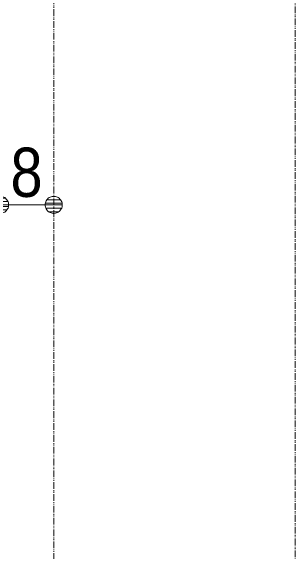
# Model space of a CAD drawing. Units: millimetres, scale not verified. Extents: x -6062 to 6062, y -3045 to 3045.
# Drawn here: x 1232.7 to 1444.7, y 262.5 to 664.7 of the extents above; entities that cross this region are included whole.
import ezdxf
from ezdxf.enums import TextEntityAlignment as Align

# ---------------------------------------------------------------- set-up
doc = ezdxf.new("R2010")
doc.units = ezdxf.units.MM
doc.header["$LTSCALE"] = 20
doc.linetypes.add('DOUBLE_CHAIN1', pattern=[8.8, 5, -1, 0.6, -0.6, 0.6, -1])
for name, color, linetype, lineweight in [('0-0_2寸法-1', 7, 'Continuous', 9), ('0-1_0', 7, 'Continuous', 9), ('0-4_3一般', 7, 'Continuous', 9)]:
    doc.layers.add(name, color=color, linetype=linetype, lineweight=lineweight)
doc.styles.add('ＭＳ Ｐゴシック', font='')
doc.styles.get('ＭＳ Ｐゴシック').set_extended_font_data('MS PGothic')

# ---------------------------------------------------------------- blocks, each defined once
blk = doc.blocks.new('グループ-96')
at = {"layer": '0-4_3一般', "linetype": 'DOUBLE_CHAIN1'}
blk.add_line((61043.7, -38000), (61043.7, 21804.9), dxfattribs=at)
blk.add_lwpolyline([(64643.7, 21804.9), (64643.7, -38000), (61043.7, -38000)], dxfattribs=at)
blk = doc.blocks.new('グループ-97')
at = {"layer": '0-4_3一般'}
blk.add_blockref('グループ-96', (0, 0), dxfattribs=at)
blk = doc.blocks.new('_Dot')
at = {"layer": '0-1_0'}
for p, q in [((-10, 0), (-20, 0)), ((9.78, 2), (-9.78, 2)), ((7.99, 6), (-7.99, 6)), ((9.16, -3.98), (-9.16, -3.98)), ((6, -7.98), (-6, -7.98))]:
    blk.add_line(p, q, dxfattribs=at)
for points in [[(10, 0), (9.92, 1.25), (9.69, 2.49), (9.3, 3.68), (8.76, 4.82), (8.09, 5.88), (7.29, 6.85), (6.37, 7.71), (5.36, 8.44), (4.26, 9.05), (3.09, 9.51), (1.87, 9.82), (0.63, 9.98), (-0.63, 9.98), (-1.87, 9.82), (-3.09, 9.51), (-4.26, 9.05), (-5.36, 8.44), (-6.37, 7.71), (-7.29, 6.85), (-8.09, 5.88), (-8.76, 4.82), (-9.3, 3.68), (-9.69, 2.49), (-9.92, 1.25), (-10, 0), (0, 0)], [(-10, 0), (-9.92, -1.25), (-9.69, -2.49), (-9.3, -3.68), (-8.76, -4.82), (-8.09, -5.88), (-7.29, -6.85), (-6.37, -7.71), (-5.36, -8.44), (-4.26, -9.05), (-3.09, -9.51), (-1.87, -9.82), (-0.63, -9.98), (0.63, -9.98), (1.87, -9.82), (3.09, -9.51), (4.26, -9.05), (5.36, -8.44), (6.37, -7.71), (7.29, -6.85), (8.09, -5.88), (8.76, -4.82), (9.3, -3.68), (9.69, -2.49), (9.92, -1.25), (10, 0), (0, 0)]]:
    blk.add_lwpolyline(points, close=True, dxfattribs=at)

msp = doc.modelspace()

# ---------------------------------------------------------------- linework, layer by layer
at = {"layer": '0-0_2寸法-1'}
for p, q in [((1264.68, 540.25), (1264.88, 540.25)), ((1237.4, 520.25), (1251.97, 520.25))]:
    msp.add_line(p, q, dxfattribs=at)

# ---------------------------------------------------------------- block references
at = {"layer": '0-0_2寸法-1', "xscale": 0.6356201, "yscale": 0.6356201, "rotation": 180}
msp.add_blockref('_Dot', (1224.68, 520.25), dxfattribs=at)
at = {"layer": '0-0_2寸法-1', "xscale": 0.6356201, "yscale": 0.6356201}
msp.add_blockref('_Dot', (1264.68, 520.25), dxfattribs=at)
at = {"layer": '0-4_3一般', "xscale": 0.05, "yscale": 0.05}
msp.add_blockref('グループ-97', (-1787.5, 0), dxfattribs=at)

# ---------------------------------------------------------------- texts
at = {"layer": '0-0_2寸法-1', "style": 'ＭＳ Ｐゴシック', "width": 0.9}
msp.add_text('8', height=36.66, dxfattribs=at).set_placement((1232.39, 515.19), align=Align.BOTTOM_LEFT)

doc.saveas('drawing.dxf')
